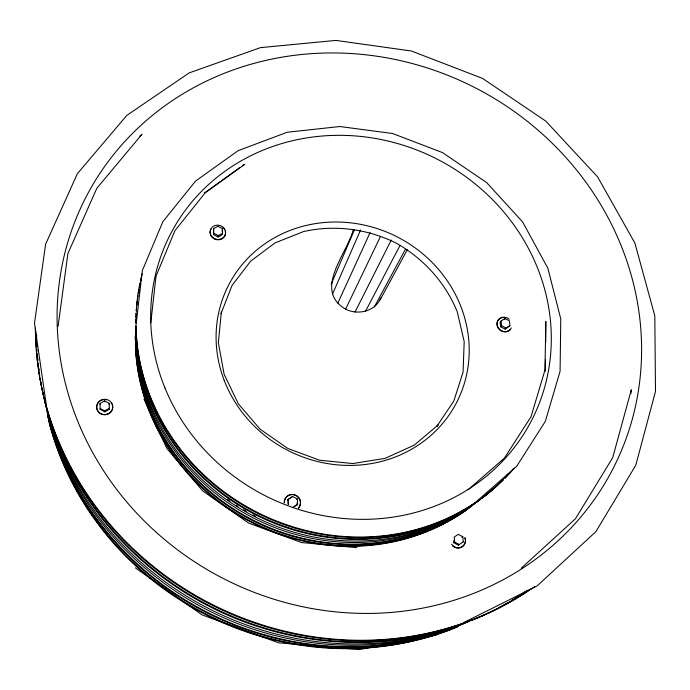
<?xml version="1.0" encoding="UTF-8"?>
<svg xmlns="http://www.w3.org/2000/svg" width="690" height="690" viewBox="0 0 690 690"><rect width="100%" height="100%" fill="white"/><g stroke="black" fill="none" stroke-linecap="round" stroke-linejoin="round"><path stroke-width="1.03" d="M545.247 371.073L545.445 359.352M545.738 342.292L545.807 321.488L544.971 370.073L531.024 416.691L504.425 458.082L468.174 489.719M221.378 311.828L218.376 342.74L224.112 374.23L238.309 403.771L260.044 429.146L287.773 448.44L319.461 460.187L352.737 463.551L385.141 458.35L414.336 445.093L438.064 424.997L436.761 426.446L453.753 401.175L463.076 372.143L464.189 341.61L457.254 311.759C445.24 282.314 423.263 258.207 395.534 242.768C366.994 228.83 334.633 224.586 303.583 231.547L275.086 242.88L250.617 261.208L232.064 285.41L220.964 313.743M630.936 393.507L631.324 389.747L612.703 457.651L575.469 518.733L521.252 568.215M150.791 322.799L156.026 276.129L174.889 230.727L205.266 192.726L244.726 164.332L242.431 165.695M136.128 324.171L142.321 270.609L162.857 221.68L195.606 181.03L238.222 150.61L287.273 132.238L339.782 126.52L392.55 133.498L442.497 152.594L486.717 182.626L522.597 221.913L547.877 268.246L560.772 318.97L560.082 371.306L545.316 421.383L516.758 466.173L476.195 501.82M58.115 326.241L67.879 253.61L96.824 188.275L141.968 134.3L139.863 136.163M213.633 228.588L213.598 234.652L218.075 236.989L222.344 234.643L222.603 233.272L222.387 228.588L217.911 226.251L213.633 228.588L213.598 234.652M218.075 236.989L218.325 235.618L222.603 233.272M222.387 228.588L222.214 231.84M353.366 229.313C347.631 253.17 312.734 289.904 345.604 309.146C357.817 315.477 375.653 311.423 380.707 297.847M331.166 284.254L354.324 229.968M332.459 294.225L360.568 230.037M337.815 303.143L370.082 232.59M345.604 309.146L380.44 236.541M354.996 312.122L391.264 240.008M365.424 311.44L399.889 245.709M374.42 306.834L405.358 249.357M380.156 299.788L407.324 249.694M287.98 504.192L288.187 499.258L292.612 496.498L297.338 498.965L297.64 504.2L294.518 506.598M292.612 496.498L287.739 500.009M296.864 499.707L297.338 498.965M501.078 320.945L500.138 322.083L500.638 326.793L505.054 329.104L509.936 325.568L509.427 320.85L505.002 318.547L501.078 320.945L501.587 325.671L500.638 326.793M504.045 319.686L505.002 318.547M505.054 329.104L509.936 325.568M204.344 193.096L239.835 167.567M463.292 541.805L458.358 545.117L453.813 542.745L454.675 542.142L454.201 537.062L458.281 534.362L462.818 536.734L463.292 541.805L462.421 542.418M461.946 537.346L462.818 536.734M458.358 545.117L459.221 544.514L454.675 542.142M293.216 506.977L297.64 504.2M104.759 410.904L109.262 408.308L109.287 409.265L104.794 411.852L100.214 409.463L100.162 408.506L104.759 410.904L104.794 411.852M100.214 409.463L100.076 403.512L104.587 400.925L109.167 403.322L109.201 404.297M463.482 622.665L537.096 585.939L595.858 531.68L635.766 465.302L655.5 391.368L654.81 315.839L634.86 243.001L597.652 176.951L545.773 121.095L482.569 78.419L411.404 51.008L335.901 40.408L260.423 47.645L189.224 72.873L126.813 115.394L77.358 173.725L45.592 244.251L34.5 323.343L46.247 404.607M436.554 634.981L359.231 649.592L278.769 642.847L202.11 614.902L135.361 567.818M356.834 547.688L301.487 542.53L248.711 523.106L202.644 490.866L166.868 448.422L143.977 399.182M501.587 325.671L506.02 327.983M213.84 233.272L218.325 235.618M453.632 540.718L453.813 542.745M297.045 502.846L297.174 504.933M288.187 499.258L288.48 504.511M100.076 403.512L100.128 404.478M104.587 400.925L104.621 401.908M109.167 403.322L109.287 409.265M225.216 230.771A7.806 7.15 13.7 0 1 217.109 239.766A7.806 7.15 13.7 0 1 210.933 229.037M223.068 227.562A7.806 7.15 13.7 0 1 224.362 229.046M511.35 327.94A7.694 6.986 37.1 0 1 500.949 330.398A7.694 6.986 37.1 0 1 498.37 319.815A7.694 6.986 37.1 0 1 509.229 319.211M510.108 329.716A7.685 6.978 37.1 0 1 500.724 330.657A7.685 6.978 37.1 0 1 497.292 321.687A7.685 6.978 37.1 0 1 505.485 317.65M514.214 468.182A214.625 199.988 27.1 0 1 504.847 478.343M503.32 479.852A214.625 199.988 27.1 0 1 271.955 519.147A214.625 199.988 27.1 0 1 135.973 324.973M135.956 322.808A214.625 199.988 27.1 0 1 136.18 313.07M136.292 310.905A214.625 199.988 27.1 0 1 139.992 283.15M140.441 281.063A214.625 199.988 27.1 0 1 142.175 273.87M513.369 468.846A214.167 199.617 27.1 0 1 504.77 478.222M503.26 479.74A214.167 199.617 27.1 0 1 500.19 482.741M498.62 484.216A214.167 199.617 27.1 0 1 268.988 518.595A214.167 199.617 27.1 0 1 135.939 325.947M135.921 322.722A214.167 199.617 27.1 0 1 135.964 319.479M136.016 317.314A214.167 199.617 27.1 0 1 136.197 312.993M136.327 310.836A214.167 199.617 27.1 0 1 136.56 307.593M136.749 305.446A214.167 199.617 27.1 0 1 137.198 301.142M137.465 299.003A214.167 199.617 27.1 0 1 137.897 295.803M138.216 293.673A214.167 199.617 27.1 0 1 138.932 289.446M139.32 287.342A214.167 199.617 27.1 0 1 140.165 283.167M140.622 281.097A214.167 199.617 27.1 0 1 141.355 278.01M507.892 474.366A213.089 198.746 27.1 0 1 506.469 475.928M503.545 478.998A213.089 198.746 27.1 0 1 481.836 498.197M480.111 499.482A213.089 198.746 27.1 0 1 476.618 502.01M474.858 503.243A213.089 198.746 27.1 0 1 254.291 513.343A213.089 198.746 27.1 0 1 135.844 327.215M135.861 322.92A213.089 198.746 27.1 0 1 135.904 320.772M136.396 311.095A213.089 198.746 27.1 0 1 136.568 308.947M136.991 304.661A213.089 198.746 27.1 0 1 137.241 302.531M138.647 293A213.089 198.746 27.1 0 1 139.026 290.904M139.846 286.738A213.089 198.746 27.1 0 1 140.286 284.668M507.78 474.237A212.649 198.384 27.1 0 1 506.365 475.798M500.492 481.913A212.649 198.384 27.1 0 1 481.922 498.145M480.206 499.448A212.649 198.384 27.1 0 1 476.73 501.984M474.979 503.226A212.649 198.384 27.1 0 1 254.498 514.197A212.649 198.384 27.1 0 1 135.809 328.19M492.557 489.063A211.235 197.237 27.1 0 1 487.77 493.316M486.139 494.704A211.235 197.237 27.1 0 1 482.827 497.412M480.309 499.405A211.235 197.237 27.1 0 1 476.902 501.984M475.168 503.252A211.235 197.237 27.1 0 1 254.558 516.568A211.235 197.237 27.1 0 1 135.697 330.191M485.976 494.678A210.01 196.236 27.1 0 1 484.328 496.093M472.331 505.416A210.01 196.236 27.1 0 1 252.764 517.673A210.01 196.236 27.1 0 1 135.602 331.692M472.581 505.356A208.63 195.115 27.1 0 1 252.859 520.001A208.63 195.115 27.1 0 1 135.507 333.624M470.106 507.202A208.199 194.761 27.1 0 1 251.565 520.044A208.199 194.761 27.1 0 1 135.473 334.555M466.613 509.815A207.181 193.933 27.1 0 1 252.885 522.399A207.181 193.933 27.1 0 1 135.447 343.18M135.395 339.989A207.181 193.933 27.1 0 1 135.404 335.711M465.888 510.376A206.758 193.588 27.1 0 1 252.6 522.942A206.758 193.588 27.1 0 1 135.412 344.094M135.352 339.834A206.758 193.588 27.1 0 1 135.378 336.634M255.723 516.361A207.578 193.959 27.1 0 1 252.876 514.904M246.296 511.316A207.578 193.959 27.1 0 1 243.492 509.712M237.955 506.357A207.578 193.959 27.1 0 1 236.127 505.201M229.813 501.009A207.578 193.959 27.1 0 1 227.157 499.146M284.332 502.734A8.194 7.987 34.6 0 1 295.122 494.946A8.194 7.987 34.6 0 1 298.52 507.978M284.228 502.907A8.185 7.987 34.6 0 1 295.018 495.118A8.185 7.987 34.6 0 1 298.408 508.142M453.899 628.34A294.906 277.147 27.2 0 1 49.335 423.289M457.022 627.029A295.838 277.915 27.2 0 1 452.985 628.633M450.958 629.409A295.838 277.915 27.2 0 1 48.559 420.012M458.488 626.304A298.097 279.778 27.2 0 1 48.835 420.4M48.291 418.312A298.097 279.778 27.2 0 1 47.765 416.225M458.609 626.192A299.046 280.563 27.2 0 1 48.878 420.236M48.326 418.149A299.046 280.563 27.2 0 1 47.782 416.061M457.039 626.546A302.134 283.098 27.2 0 1 47.308 413.301M463.309 623.924A304.885 285.358 27.2 0 1 46.618 409.808M526.608 590.812A308.085 287.98 27.2 0 1 520.502 594.901M518.733 596.048A308.085 287.98 27.2 0 1 511.514 600.524M506.917 603.232A308.085 287.98 27.2 0 1 499.405 607.398M494.627 609.891A308.085 287.98 27.2 0 1 486.864 613.721M481.948 615.989A308.085 287.98 27.2 0 1 476.98 618.18M468.95 621.483A308.085 287.98 27.2 0 1 46.955 410.024M46.385 407.937A308.085 287.98 27.2 0 1 45.842 405.849M45.307 403.745A308.085 287.98 27.2 0 1 44.79 401.649M43.091 394.257A308.085 287.98 27.2 0 1 42.642 392.136M41.202 384.692A308.085 287.98 27.2 0 1 40.822 382.562M39.632 375.093A308.085 287.98 27.2 0 1 39.33 372.954M38.899 369.754A308.085 287.98 27.2 0 1 38.64 367.615M38.39 365.484A308.085 287.98 27.2 0 1 38.166 363.345M37.847 360.146A308.085 287.98 27.2 0 1 37.657 358.024M37.484 355.893A308.085 287.98 27.2 0 1 37.329 353.763M36.906 346.354A308.085 287.98 27.2 0 1 36.82 344.241M36.656 336.893A308.085 287.98 27.2 0 1 36.639 334.805M527.988 590.166A309.103 288.808 27.2 0 1 512.86 599.912M511.023 601.007A309.103 288.808 27.2 0 1 503.553 605.259M501.656 606.294A309.103 288.808 27.2 0 1 491.064 611.737M489.107 612.677A309.103 288.808 27.2 0 1 481.206 616.317M479.214 617.188A309.103 288.808 27.2 0 1 471.166 620.534M466.095 622.501A309.103 288.808 27.2 0 1 46.135 406.652M45.583 404.556A309.103 288.808 27.2 0 1 45.048 402.451M44.272 399.286A309.103 288.808 27.2 0 1 43.772 397.173M43.298 395.051A309.103 288.808 27.2 0 1 42.832 392.929M42.159 389.738A309.103 288.808 27.2 0 1 41.728 387.608M41.322 385.469A309.103 288.808 27.2 0 1 40.736 382.269M40.365 380.13A309.103 288.808 27.2 0 1 40.011 377.991M39.675 375.843A309.103 288.808 27.2 0 1 39.201 372.635M38.907 370.487A309.103 288.808 27.2 0 1 38.623 368.348M38.364 366.2A309.103 288.808 27.2 0 1 37.993 362.992M37.769 360.853A309.103 288.808 27.2 0 1 37.571 358.714M37.381 356.575A309.103 288.808 27.2 0 1 37.2 354.444M36.975 351.245A309.103 288.808 27.2 0 1 36.837 349.114M36.725 346.992A309.103 288.808 27.2 0 1 36.622 344.871M36.501 341.697A309.103 288.808 27.2 0 1 36.441 339.592M36.398 337.488A309.103 288.808 27.2 0 1 36.372 335.383M530.498 589.191A311.57 290.826 27.2 0 1 45.264 402.572M44.721 400.485A311.57 290.826 27.2 0 1 43.936 397.337M43.436 395.241A311.57 290.826 27.2 0 1 41.797 387.849M41.357 385.736A311.57 290.826 27.2 0 1 39.96 378.301M39.597 376.179A311.57 290.826 27.2 0 1 36.423 349.58M36.277 347.458A311.57 290.826 27.2 0 1 35.889 340.075M35.811 337.971A311.57 290.826 27.2 0 1 35.673 330.648M534.543 586.716A312.605 291.672 27.2 0 1 532.775 587.949M531.912 588.536A312.605 291.672 27.2 0 1 207.914 602.232A312.605 291.672 27.2 0 1 35.38 328.061M111.616 403.167A8.056 7.659 -3.1 0 1 106.933 414.5A8.056 7.659 -3.1 0 1 96.66 407.316A8.056 7.659 -3.1 0 1 106.674 399.708M465.043 537.769A7.961 7.504 53.2 0 1 461.438 547.17A7.961 7.504 53.2 0 1 451.588 544.229M465.215 541.943A7.961 7.504 53.3 0 1 460.325 547.679A7.961 7.504 53.3 0 1 452.752 545.937M464.836 537.915A7.961 7.504 53.3 0 1 465.284 539.916M211.304 235.928A7.806 7.15 13.8 0 0 224.75 235.902A7.806 7.15 13.8 0 0 217.531 225.13A7.806 7.15 13.8 0 0 211.304 235.928M164.988 388.03A203.179 188.982 27.1 0 0 508.392 454.762A203.179 188.982 27.1 0 0 379.612 139.233A203.179 188.982 27.1 0 0 164.988 388.03M224.215 380.397A128.245 119.948 27.1 0 0 440.522 425.877A128.245 119.948 27.1 0 0 363.216 224.871A128.245 119.948 27.1 0 0 224.215 380.397M80.454 427.688A296.459 275.802 27.2 0 0 582.964 514.43A296.459 275.802 27.2 0 0 384.606 57.46A296.459 275.802 27.2 0 0 80.454 427.688M100.8 413.646A8.064 7.659 -3 0 0 112.763 406.738A8.064 7.659 -3 0 0 100.542 400.381A8.064 7.659 -3 0 0 100.8 413.646"/></g></svg>
